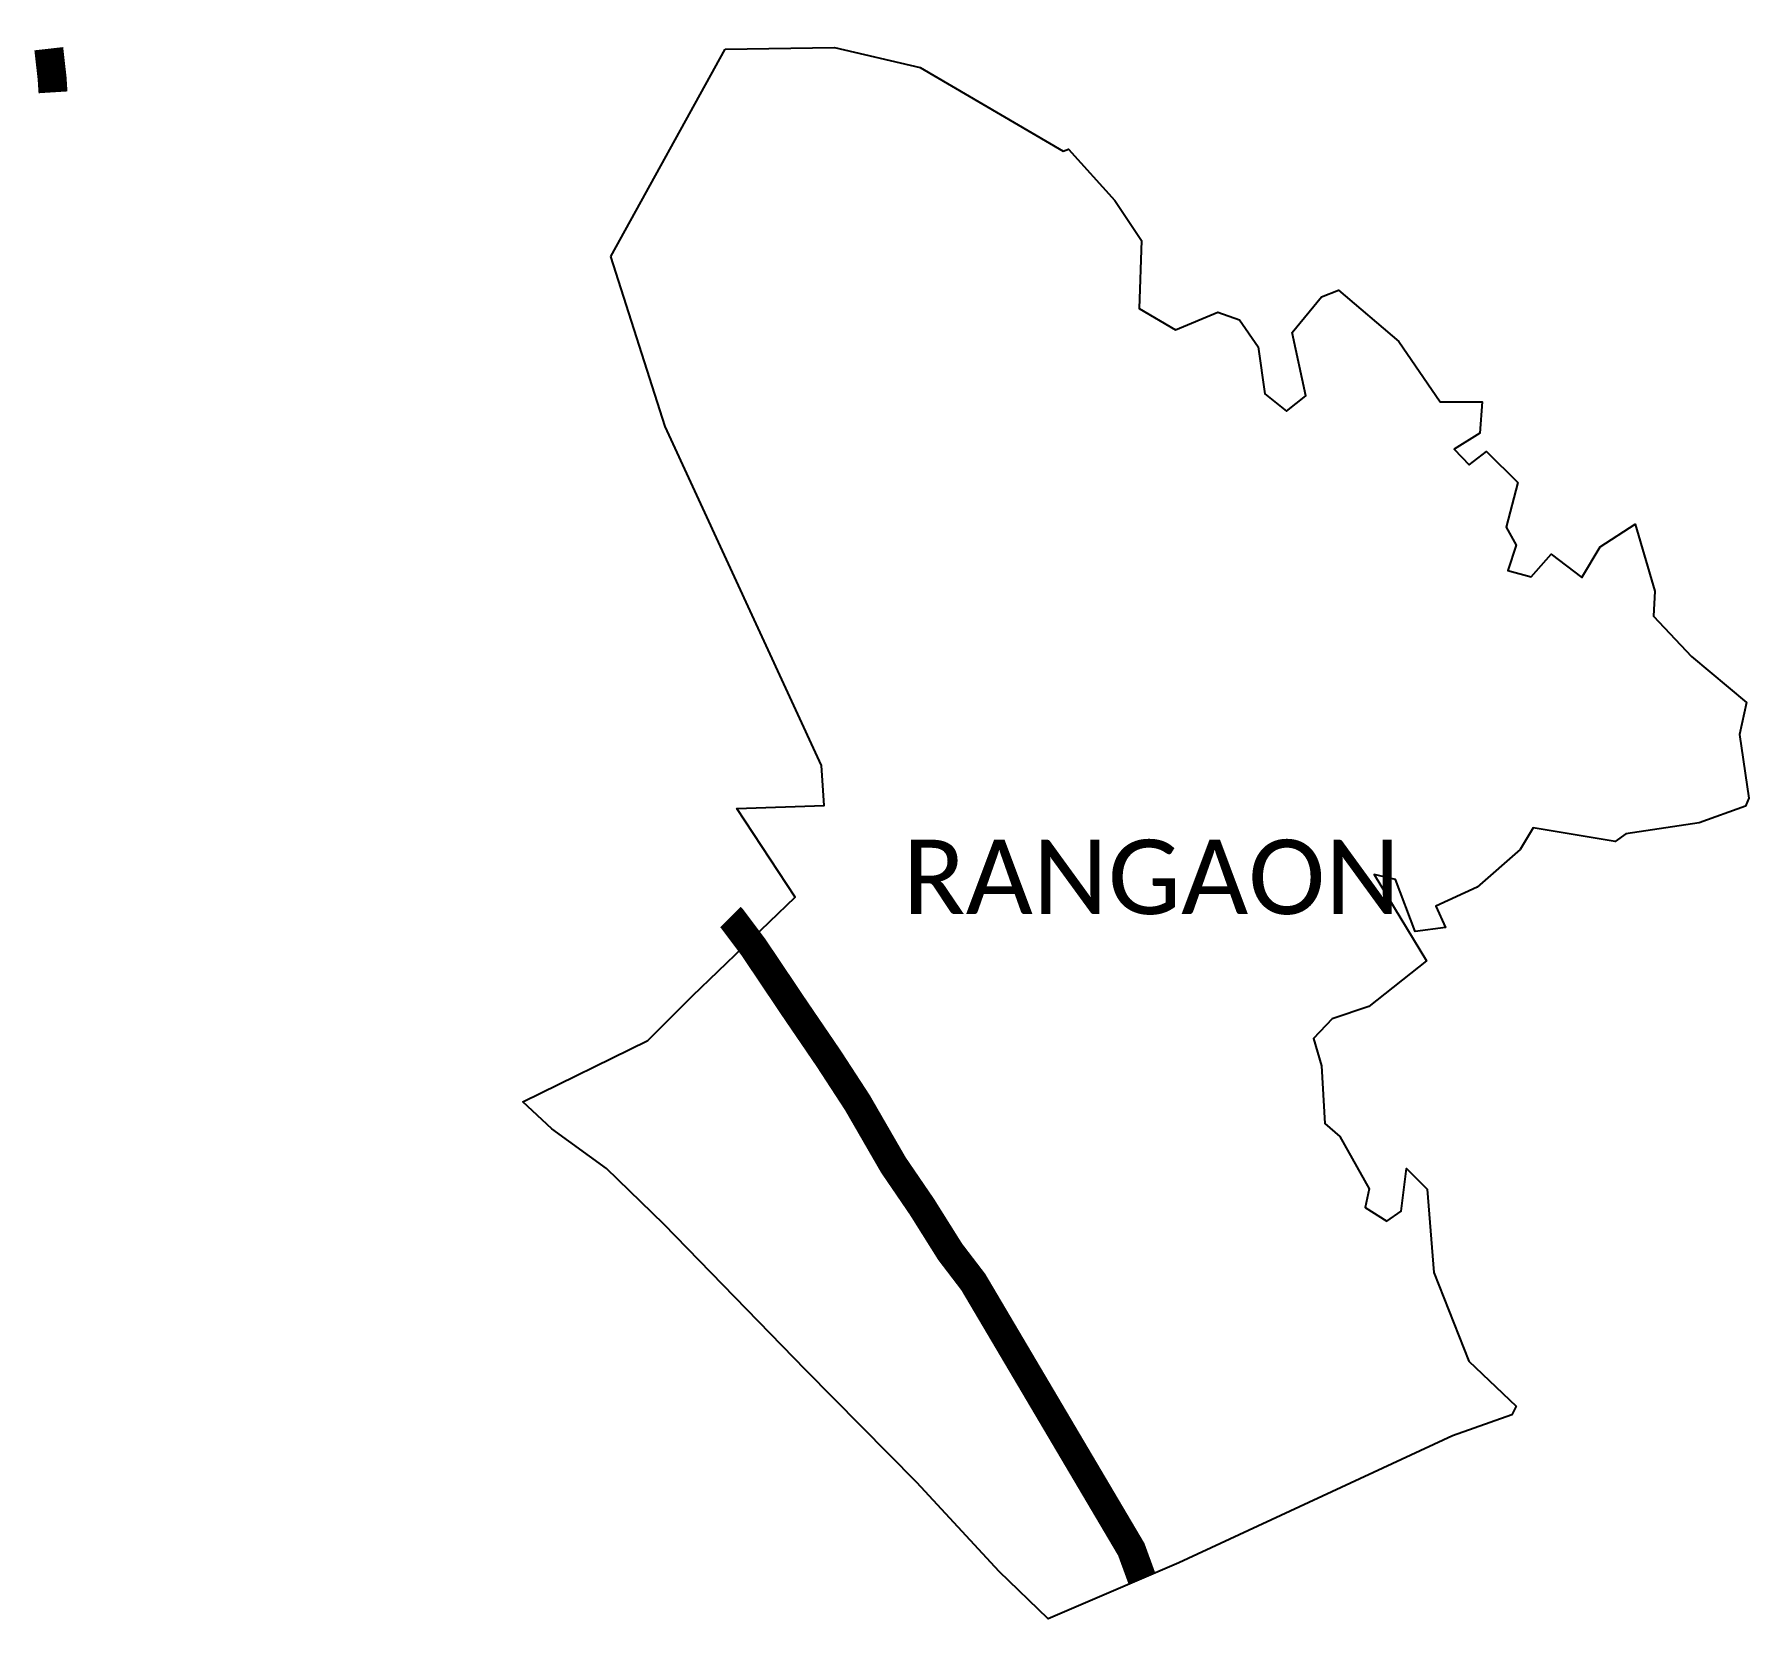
# Model space of a CAD drawing. Header units: metres. Extents: x 264465 to 267425, y 2141467 to 2144203.
import ezdxf

# ---------------------------------------------------------------- set-up
doc = ezdxf.new("R2010")
doc.units = ezdxf.units.M
for name, color, linetype in [('NATURALLY PROTECTED', 3, 'Continuous'), ('village', 3, 'Continuous'), ('VILLAGE NAME', 250, 'Continuous')]:
    doc.layers.add(name, color=color, linetype=linetype)
doc.styles.get("Standard").update_dxf_attribs({"font": 'simplex.shx'})

msp = doc.modelspace()

# ---------------------------------------------------------------- linework, layer by layer
at = {"color": 3, "flags": 128}
msp.add_lwpolyline([(265460.9, 2143818.8), (265658.3, 2144177)], dxfattribs=at)
at = {"layer": 'NATURALLY PROTECTED', "const_width": 50, "flags": 128}
for points in [[(264490.4, 2144177.8), (264496.2, 2144126.3), (264497.7, 2144102.5)], [(265667.2, 2142678.3), (265670.2, 2142675.3), (265707.2, 2142625.9), (265777.6, 2142521), (265837, 2142433.8), (265886.6, 2142357.6), (265948.6, 2142250.2), (265998, 2142177.8), (266046.7, 2142100.2), (266086.6, 2142048), (266359.3, 2141586.4), (266377.7, 2141536.1)]]:
    msp.add_lwpolyline(points, dxfattribs=at)
at = {"layer": 'village', "color": 3}
for points in [[(265658.3, 2144177, 0), (265846.9, 2144180.2, 0), (265995.1, 2144145.4, 0), (266241.5, 2144001.1, 0), (266250.7, 2144004.3, 0), (266330.7, 2143915.9, 0), (266376.8, 2143846.4, 0), (266372.7, 2143729.5, 0), (266435.5, 2143692.5, 0), (266508.9, 2143722.9, 0), (266546, 2143709.5, 0), (266578.1, 2143663.2, 0), (266589.9, 2143582, 0), (266627.4, 2143551.8, 0), (266660.6, 2143578.6, 0), (266637.2, 2143687.7, 0), (266687.7, 2143749.4, 0), (266716.9, 2143760.7, 0), (266821.4, 2143672.2, 0), (266892.6, 2143568, 0), (266965.4, 2143568.3, 0), (266961.2, 2143514.1, 0), (266916.8, 2143486.3, 0), (266942.8, 2143459.4, 0), (266972.4, 2143482.2, 0), (267026.5, 2143428.8, 0), (267006.3, 2143351.7, 0), (267024, 2143320.4, 0), (267009.4, 2143276.6, 0), (267049.7, 2143266.1, 0), (267084.5, 2143305.1, 0), (267136.9, 2143265, 0), (267169.1, 2143317.9, 0), (267229.1, 2143357, 0), (267263.5, 2143241.1, 0), (267261.2, 2143197.9, 0), (267326.7, 2143128.1, 0), (267421.4, 2143049, 0), (267409.3, 2142993.8, 0), (267425.3, 2142883.9, 0)], [(267425.3, 2142883.9, 0), (267419.6, 2142869.7, 0), (267339.9, 2142840.8, 0), (267213.3, 2142821.8, 0), (267194.5, 2142809, 0), (267053.1, 2142832.6, 0), (267030.6, 2142794.8, 0), (266956.6, 2142730.2, 0), (266885.4, 2142696.9, 0), (266901.7, 2142660.1, 0), (266849.5, 2142653.5, 0), (266815.5, 2142743.4, 0), (266778.9, 2142751.9, 0), (266868.8, 2142602.5, 0), (266769.5, 2142524.1, 0), (266706.3, 2142502.4, 0), (266673.8, 2142468.4, 0), (266688, 2142421.5, 0), (266693.6, 2142321.9, 0), (266719.3, 2142299.7, 0), (266770.2, 2142208.9, 0), (266763.4, 2142176.9, 0), (266800.3, 2142153.1, 0), (266825.1, 2142170.2, 0), (266834.5, 2142244.4, 0), (266870, 2142208.2, 0), (266881.8, 2142064.6, 0), (266941.9, 2141911.4, 0), (267023.7, 2141833.9, 0), (267016.5, 2141819, 0), (266914.1, 2141782.5, 0), (266441.4, 2141563.5, 0), (266216.1, 2141466.7, 0), (266131, 2141548.2, 0), (265989.1, 2141701.7, 0), (265797.2, 2141895.7, 0), (265552, 2142148.2, 0), (265453.3, 2142244.1, 0), (265359.1, 2142312.4, 0), (265308.7, 2142359.4, 0), (265524.9, 2142465.3, 0), (265601.7, 2142542.6, 0), (265779.3, 2142712.7, 0), (265678.1, 2142866, 0), (265829, 2142870.9, 0), (265824.6, 2142939.8, 0), (265554.3, 2143525.2, 0), (265460.9, 2143818.8, 0)]]:
    msp.add_polyline3d(points, dxfattribs=at)

# ---------------------------------------------------------------- texts
at = {"layer": 'VILLAGE NAME', "insert": (265964.5, 2142812), "char_height": 128.647, "attachment_point": 1}
msp.add_mtext_dynamic_manual_height_columns('{\\fCalibri|b0|i0|c0|p34;RANGAON}', width=737.615, gutter_width=643.2, heights=[0], dxfattribs=at)

doc.saveas('drawing.dxf')
